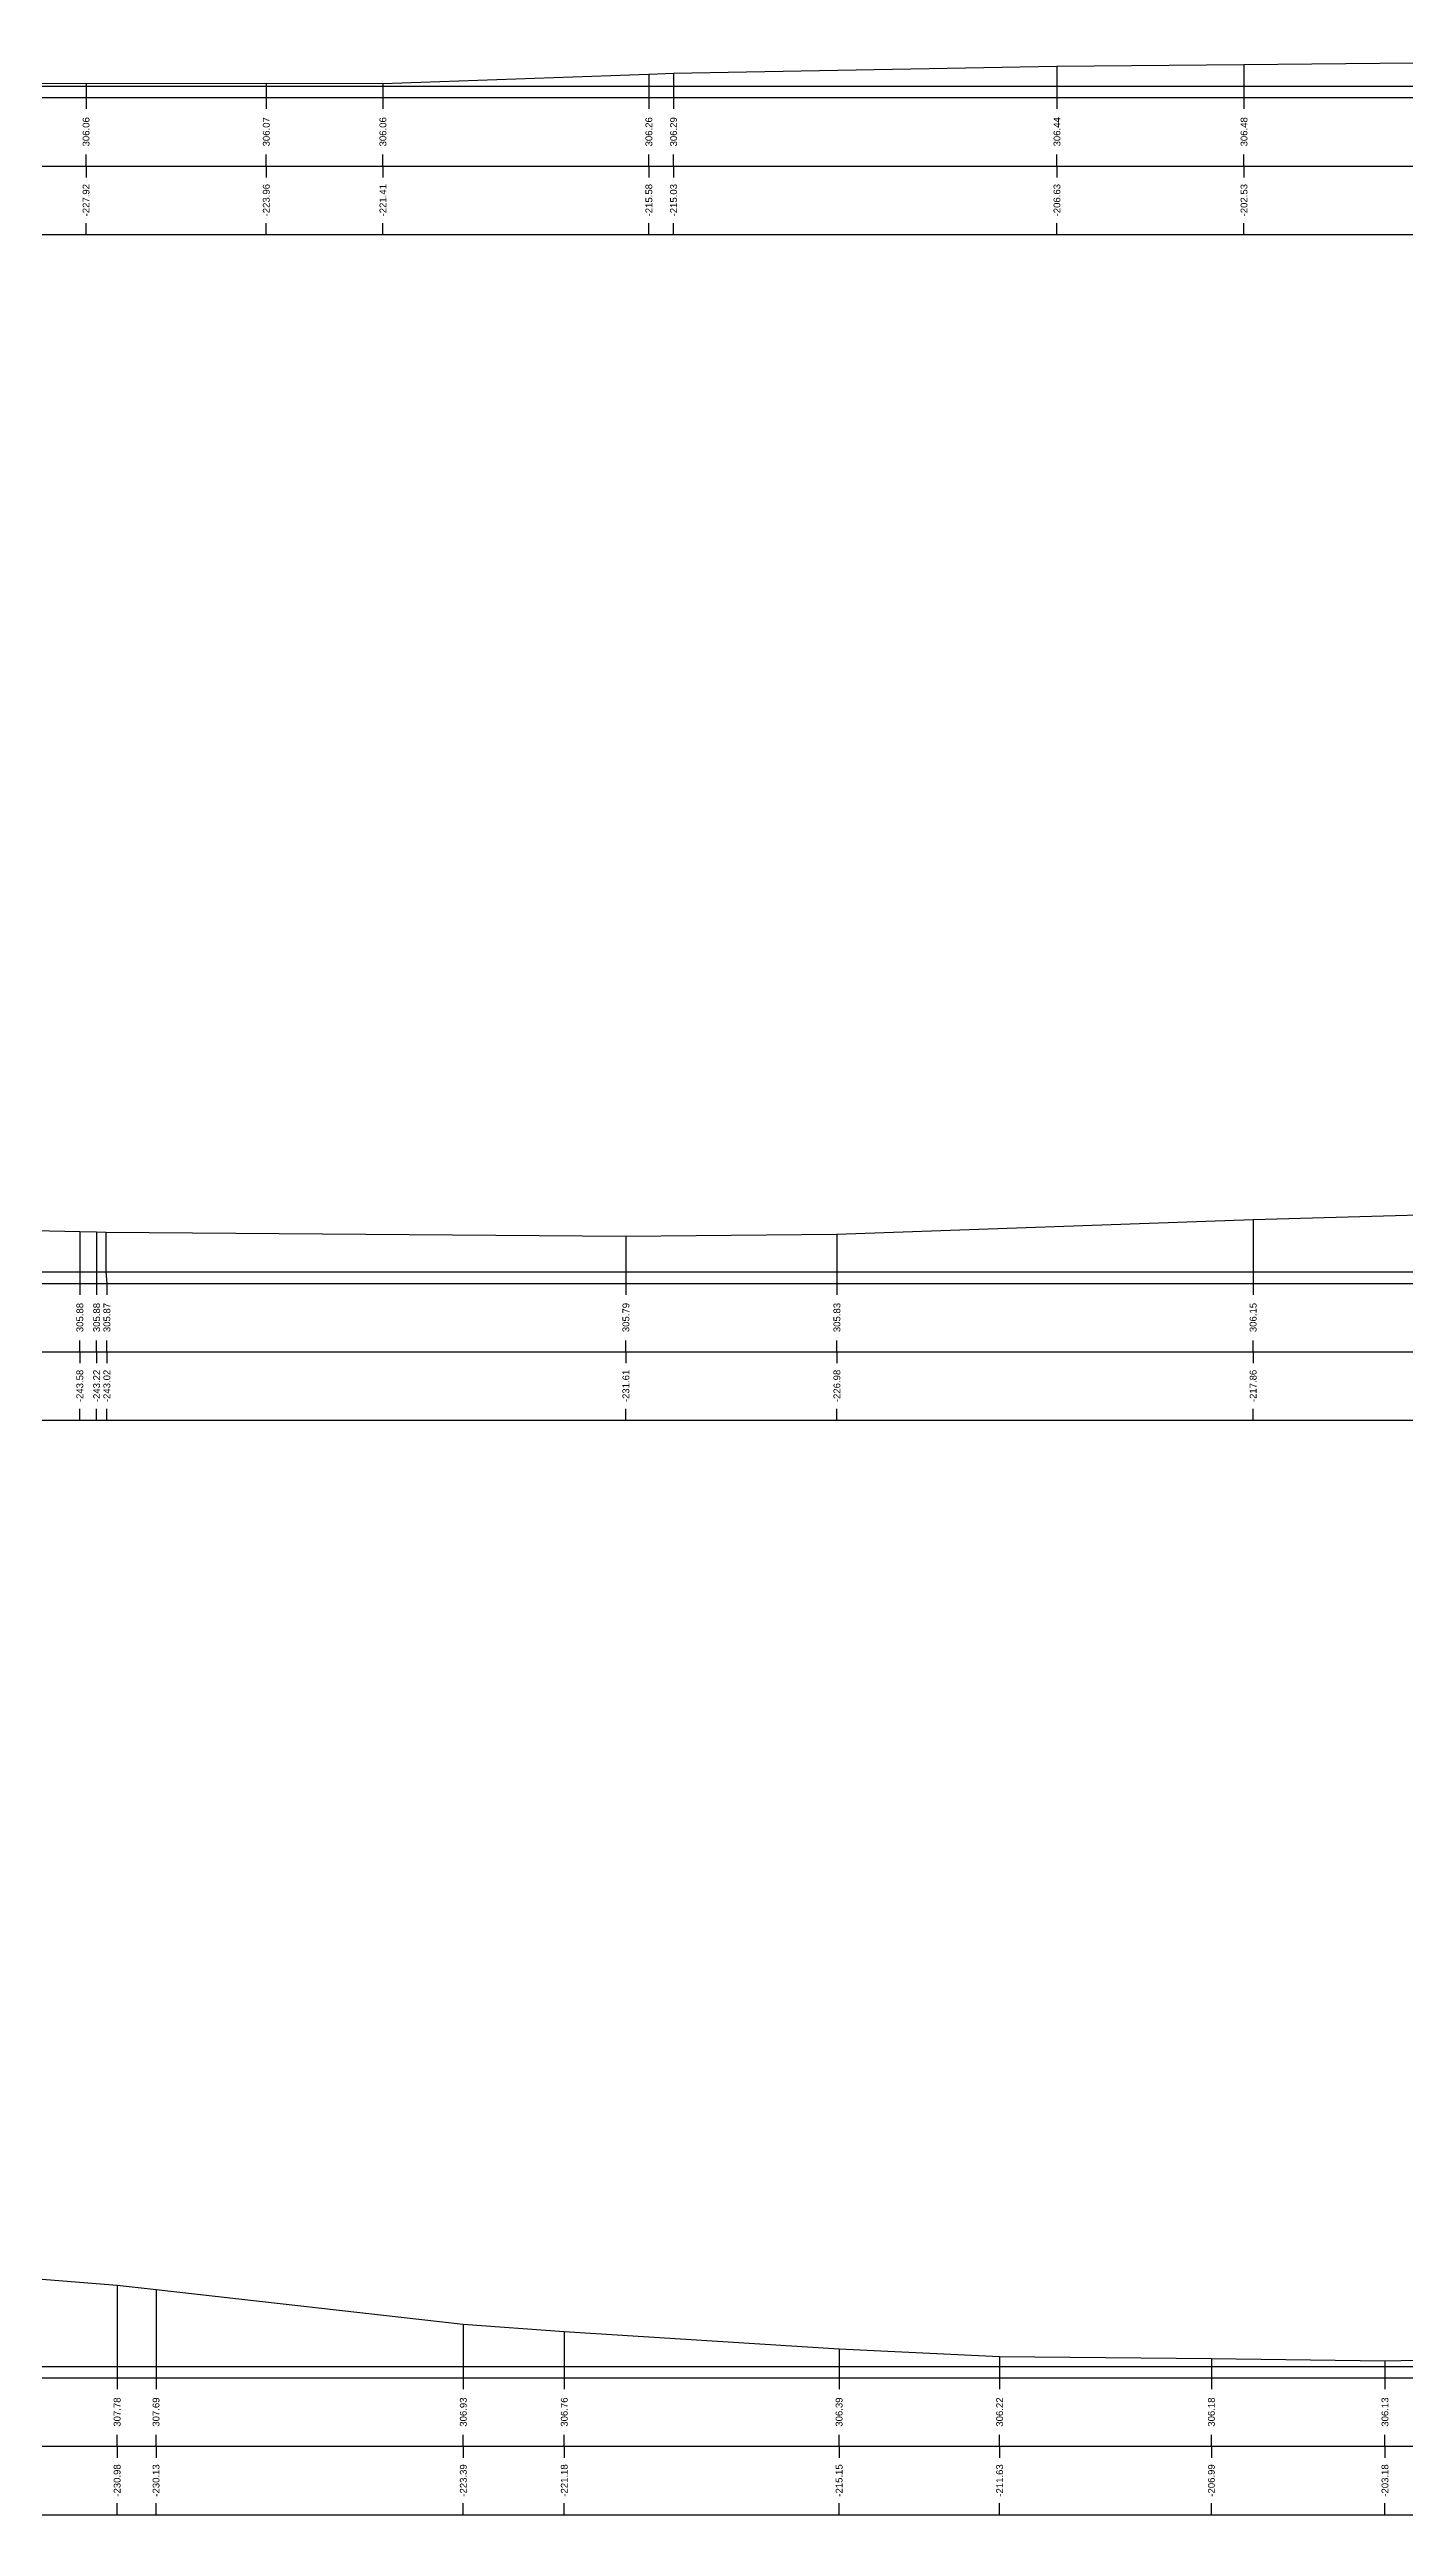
# Model space of a CAD drawing. Header units: millimetres. Extents: x -170 to 301, y 153 to 290.
# Drawn here: x -81.7 to -52, y 227.8 to 281.8 of the extents above; entities that cross this region are included whole.
import ezdxf
from ezdxf.enums import TextEntityAlignment as Align

# ---------------------------------------------------------------- set-up
doc = ezdxf.new("R2010")
doc.units = ezdxf.units.MM
doc.styles.get("Standard").update_dxf_attribs({"font": 'arial.ttf'})

msp = doc.modelspace()

# ---------------------------------------------------------------- linework, layer by layer
at = {"layer": 'band'}
for p, q in [((-80.914, 280.75), (-80.914, 280.5)), ((-76.962, 280.75), (-76.962, 280.5)), ((-74.405, 280.75), (-74.405, 280.5)), ((-68.573, 280.75), (-68.573, 280.5)), ((-68.032, 280.75), (-68.032, 280.5)), ((-59.625, 280.75), (-59.625, 280.5)), ((-55.524, 280.75), (-55.524, 280.5)), ((-80.914, 279.25), (-80.914, 279.5)), ((-76.962, 279.25), (-76.962, 279.5)), ((-74.405, 279.25), (-74.405, 279.5)), ((-68.573, 279.25), (-68.573, 279.5)), ((-68.032, 279.25), (-68.032, 279.5)), ((-59.625, 279.25), (-59.625, 279.5)), ((-55.524, 279.25), (-55.524, 279.5)), ((-80.914, 279.25), (-80.914, 279)), ((-76.962, 279.25), (-76.962, 279)), ((-74.405, 279.25), (-74.405, 279)), ((-68.573, 279.25), (-68.573, 279)), ((-68.032, 279.25), (-68.032, 279)), ((-59.625, 279.25), (-59.625, 279)), ((-55.524, 279.25), (-55.524, 279)), ((-80.914, 277.75), (-80.914, 278)), ((-76.962, 277.75), (-76.962, 278)), ((-74.405, 277.75), (-74.405, 278)), ((-68.573, 277.75), (-68.573, 278)), ((-68.032, 277.75), (-68.032, 278)), ((-59.625, 277.75), (-59.625, 278)), ((-55.524, 277.75), (-55.524, 278)), ((-81.05, 254.75), (-81.05, 254.5)), ((-80.682, 254.75), (-80.682, 254.5)), ((-80.457, 254.75), (-80.457, 254.5)), ((-69.077, 254.75), (-69.077, 254.5)), ((-64.45, 254.75), (-64.45, 254.5)), ((-55.324, 254.75), (-55.324, 254.5)), ((-81.05, 253.25), (-81.05, 253.5)), ((-81.05, 253.25), (-81.05, 253)), ((-80.682, 253.25), (-80.682, 253.5)), ((-80.682, 253.25), (-80.682, 253)), ((-80.457, 253.25), (-80.457, 253.5)), ((-80.457, 253.25), (-80.457, 253)), ((-69.077, 253.25), (-69.077, 253.5)), ((-69.077, 253.25), (-69.077, 253)), ((-64.45, 253.25), (-64.45, 253.5)), ((-64.45, 253.25), (-64.45, 253)), ((-55.324, 253.25), (-55.324, 253.5)), ((-55.324, 253.25), (-55.324, 253)), ((-81.05, 251.75), (-81.05, 252)), ((-80.682, 251.75), (-80.682, 252)), ((-80.457, 251.75), (-80.457, 252)), ((-69.077, 251.75), (-69.077, 252)), ((-64.45, 251.75), (-64.45, 252)), ((-55.324, 251.75), (-55.324, 252)), ((-80.232, 230.75), (-80.232, 230.5)), ((-79.379, 230.75), (-79.379, 230.5)), ((-72.642, 230.75), (-72.642, 230.5)), ((-70.428, 230.75), (-70.428, 230.5)), ((-64.402, 230.75), (-64.402, 230.5)), ((-60.882, 230.75), (-60.882, 230.5)), ((-56.239, 230.75), (-56.239, 230.5)), ((-52.433, 230.75), (-52.433, 230.5)), ((-80.232, 229.25), (-80.232, 229.5)), ((-80.232, 229.25), (-80.232, 229)), ((-79.379, 229.25), (-79.379, 229.5)), ((-79.379, 229.25), (-79.379, 229)), ((-72.642, 229.25), (-72.642, 229.5)), ((-72.642, 229.25), (-72.642, 229)), ((-70.428, 229.25), (-70.428, 229.5)), ((-70.428, 229.25), (-70.428, 229)), ((-64.402, 229.25), (-64.402, 229.5)), ((-64.402, 229.25), (-64.402, 229)), ((-60.882, 229.25), (-60.882, 229.5)), ((-60.882, 229.25), (-60.882, 229)), ((-56.239, 229.25), (-56.239, 229.5)), ((-56.239, 229.25), (-56.239, 229)), ((-52.433, 229.25), (-52.433, 229.5)), ((-52.433, 229.25), (-52.433, 229)), ((-80.232, 227.75), (-80.232, 228)), ((-79.379, 227.75), (-79.379, 228)), ((-72.642, 227.75), (-72.642, 228)), ((-70.428, 227.75), (-70.428, 228)), ((-64.402, 227.75), (-64.402, 228)), ((-60.882, 227.75), (-60.882, 228)), ((-56.239, 227.75), (-56.239, 228)), ((-52.433, 227.75), (-52.433, 228))]:
    msp.add_line(p, q, dxfattribs=at)
at = {"layer": 'frame'}
for p, q in [((-154.502, 280.75), (301.326, 280.75)), ((-147.002, 281), (301.326, 281)), ((-154.502, 279.25), (301.326, 279.25)), ((-154.502, 277.75), (301.326, 277.75)), ((-170.035, 254.75), (264.223, 254.75)), ((-162.535, 255), (264.223, 255)), ((-170.035, 253.25), (264.223, 253.25)), ((-170.035, 251.75), (264.223, 251.75)), ((-150.751, 231), (260.32, 231)), ((-158.251, 230.75), (260.32, 230.75)), ((-158.251, 229.25), (260.32, 229.25)), ((-158.251, 227.75), (260.32, 227.75))]:
    msp.add_line(p, q, dxfattribs=at)
at = {"layer": 'marker', "color": 253}
for p, q in [((-68.573, 281.263), (-68.573, 281)), ((-68.032, 281.286), (-68.032, 281)), ((-59.625, 281.438), (-59.625, 281)), ((-55.524, 281.479), (-55.524, 281)), ((-80.914, 281.06), (-80.914, 281)), ((-80.914, 281), (-80.914, 280.75)), ((-76.962, 281.068), (-76.962, 281)), ((-76.962, 281), (-76.962, 280.75)), ((-74.405, 281.06), (-74.405, 281)), ((-74.405, 281), (-74.405, 280.75)), ((-68.573, 281), (-68.573, 280.75)), ((-68.032, 281), (-68.032, 280.75)), ((-59.625, 281), (-59.625, 280.75)), ((-55.524, 281), (-55.524, 280.75)), ((-81.05, 255.885), (-81.05, 255)), ((-80.682, 255.877), (-80.682, 255)), ((-80.483, 255.872), (-80.483, 255)), ((-69.077, 255.786), (-69.077, 255)), ((-64.45, 255.825), (-64.45, 255)), ((-55.324, 256.152), (-55.324, 255)), ((-81.05, 255), (-81.05, 254.75)), ((-80.682, 255), (-80.682, 254.75)), ((-80.483, 255), (-80.457, 254.75)), ((-69.077, 255), (-69.077, 254.75)), ((-64.45, 255), (-64.45, 254.75)), ((-55.324, 255), (-55.324, 254.75)), ((-80.232, 232.784), (-80.232, 231)), ((-79.379, 232.689), (-79.379, 231)), ((-72.642, 231.929), (-72.642, 231)), ((-70.428, 231.764), (-70.428, 231)), ((-64.402, 231.388), (-64.402, 231)), ((-80.232, 231), (-80.232, 230.75)), ((-79.379, 231), (-79.379, 230.75)), ((-72.642, 231), (-72.642, 230.75)), ((-70.428, 231), (-70.428, 230.75)), ((-64.402, 231), (-64.402, 230.75)), ((-60.882, 231.221), (-60.882, 231)), ((-60.882, 231), (-60.882, 230.75)), ((-56.239, 231.177), (-56.239, 231)), ((-56.239, 231), (-56.239, 230.75)), ((-52.433, 231.127), (-52.433, 231)), ((-52.433, 231), (-52.433, 230.75))]:
    msp.add_line(p, q, dxfattribs=at)
at = {"layer": 'profile'}
for points in [[(-111.92, 281.723), (-110.376, 281.53), (-108.593, 281.689), (-106.195, 281.809), (-102.526, 281.797), (-100.854, 281.7), (-96.362, 281.385), (-94.643, 281.381), (-88.942, 281.138), (-88.167, 281.102), (-86.57, 281.076), (-80.914, 281.06), (-76.962, 281.068), (-74.405, 281.06), (-68.573, 281.263), (-68.032, 281.286), (-59.625, 281.438), (-55.524, 281.479), (-42.857, 281.598)], [(-113.343, 258.431), (-109.63, 257.781), (-108.92, 257.672), (-106.63, 257.435), (-104.021, 257.186), (-103.144, 257.108), (-98.005, 256.846), (-93.418, 256.444), (-91.308, 256.244), (-89.669, 256.079), (-81.05, 255.885), (-80.682, 255.877), (-80.483, 255.872), (-69.077, 255.786), (-64.45, 255.825), (-55.324, 256.152), (-48.563, 256.339)], [(-115.84, 233.998), (-109.199, 233.777), (-102.428, 233.587), (-95.741, 233.409), (-87.783, 233.384), (-87.736, 233.384), (-80.232, 232.784), (-79.379, 232.689), (-72.642, 231.929), (-70.428, 231.764), (-64.402, 231.388), (-60.882, 231.221), (-56.239, 231.177), (-52.433, 231.127), (-49.206, 231.193)]]:
    msp.add_lwpolyline(points, dxfattribs=at)

# ---------------------------------------------------------------- texts
for s, p in [('306.06', (-80.914, 280)), ('306.07', (-76.962, 280)), ('306.06', (-74.405, 280)), ('306.26', (-68.573, 280)), ('306.29', (-68.032, 280)), ('306.44', (-59.625, 280)), ('306.48', (-55.524, 280)), ('-227.92', (-80.914, 278.5)), ('-223.96', (-76.962, 278.5)), ('-221.41', (-74.405, 278.5)), ('-215.58', (-68.573, 278.5)), ('-215.03', (-68.032, 278.5)), ('-206.63', (-59.625, 278.5)), ('-202.53', (-55.524, 278.5)), ('305.88', (-81.05, 254)), ('305.88', (-80.682, 254)), ('305.87', (-80.457, 254)), ('305.79', (-69.077, 254)), ('305.83', (-64.45, 254)), ('306.15', (-55.324, 254)), ('-243.58', (-81.05, 252.5)), ('-243.22', (-80.682, 252.5)), ('-243.02', (-80.457, 252.5)), ('-231.61', (-69.077, 252.5)), ('-226.98', (-64.45, 252.5)), ('-217.86', (-55.324, 252.5)), ('307.78', (-80.232, 230)), ('307.69', (-79.379, 230)), ('306.93', (-72.642, 230)), ('306.76', (-70.428, 230)), ('306.39', (-64.402, 230)), ('306.22', (-60.882, 230)), ('306.18', (-56.239, 230)), ('306.13', (-52.433, 230)), ('-230.98', (-80.232, 228.5)), ('-230.13', (-79.379, 228.5)), ('-223.39', (-72.642, 228.5)), ('-221.18', (-70.428, 228.5)), ('-215.15', (-64.402, 228.5)), ('-211.63', (-60.882, 228.5)), ('-206.99', (-56.239, 228.5)), ('-203.18', (-52.433, 228.5))]:
    msp.add_text(s, height=0.15, rotation=90).set_placement(p, align=Align.MIDDLE)

doc.saveas('drawing.dxf')
